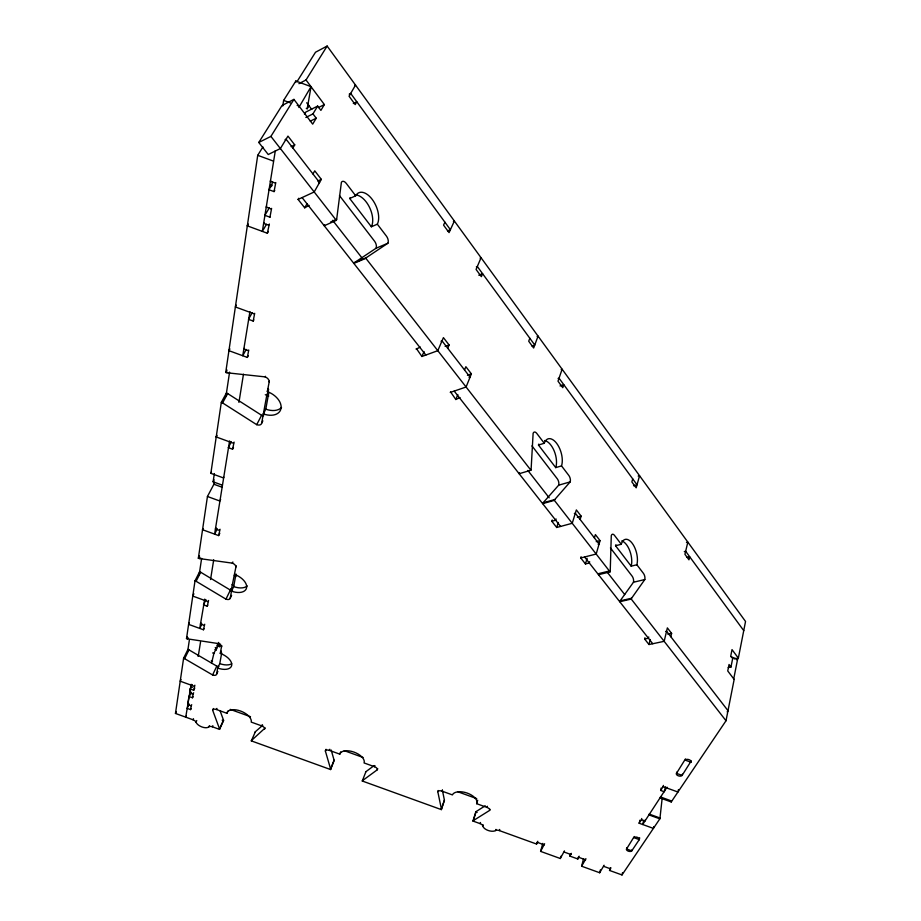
<?xml version="1.0" encoding="UTF-8"?>
<svg xmlns="http://www.w3.org/2000/svg" width="921" height="921" viewBox="0 0 921 921"><rect width="100%" height="100%" fill="white"/><g stroke="black" fill="none" stroke-linecap="round" stroke-linejoin="round"><path stroke-width="1.38" d="M610.243 570.778L598.685 573.61A4.582 2.337 76 0 1 598.5 574.704L610.07 571.872A4.605 2.314 76 0 0 610.243 570.778L611.279 535.642A4.536 2.245 75.4 0 1 614.48 535.366L621.272 544.288A15.703 7.69 75.8 0 1 632.14 543.183A15.703 7.69 75.8 0 1 636.872 564.769L643.468 573.415A4.455 2.164 76.2 0 1 644.804 579.551L631.599 598.224A4.536 2.233 76.7 0 0 631.253 599.064L619.752 601.724A4.513 2.245 76.8 0 1 620.098 600.883L633.464 582.245L644.804 579.551M610.116 868.123L609.552 870.449L621.997 874.95L659.839 818.838A3.868 0.668 -71.3 0 0 659.989 817.998L662.245 797.54M324.572 224.816A5.561 3.177 65.5 0 1 324.238 225.749L336.315 220.361A5.595 3.154 65.7 0 0 336.672 219.279L341.392 182.312A5.514 3.039 65.4 0 1 346.261 183.394L355.702 195.793A18.95 10.396 66.2 0 1 372.119 199.258A18.95 10.396 66.2 0 1 377.334 224.183L386.452 236.144A5.342 2.924 67.1 0 1 387.914 243.213L366.466 257.558L354.435 262.635A5.411 3.074 67 0 0 353.825 263.394L365.867 258.317A5.434 3.051 67.2 0 1 366.466 257.558M220.119 710.851L223.492 720.13A3.638 1.865 23.2 0 1 223.527 720.717L219.555 729.386L212.337 726.784A3.649 1.842 23.2 0 0 208.883 726.842A7.322 3.696 23.4 0 1 201.998 726.98A7.322 3.696 23.4 0 1 195.989 722.179A3.661 1.842 23.5 0 0 192.961 719.773L175.462 713.441L183.601 658.227L187.953 649.432A3.845 2.049 24.6 0 1 188.966 649.881L216.803 666.136A3.822 2.038 23.9 0 0 218.807 666.505M183.601 658.227A3.857 2.038 24.5 0 1 184.626 658.688L212.601 674.966A3.845 2.026 23.9 0 0 216.562 674.218L217.667 668.059A13.608 7.287 23.9 0 0 231.701 665.353A13.608 7.287 23.9 0 0 220.292 653.415L221.443 647.026A3.937 2.13 24.2 0 0 218.139 643.537L187.562 638.875A3.949 2.13 24.8 0 1 186.503 638.587L195.022 580.783L199.615 571.757A4.121 2.337 25.6 0 1 200.697 572.252L230.377 590.085A4.098 2.326 24.8 0 0 232.529 590.465M236.375 565.885L235.811 567.037A4.225 2.441 25.2 0 0 232.311 563.134L199.477 558.575A4.248 2.429 25.9 0 1 198.337 558.264L207.444 496.5L213.902 484.25L214.213 482.201M223.872 477.159L223.469 477.93L210.851 473.336L221.316 402.327L226.451 392.991A4.766 3.062 28.7 0 1 227.694 393.589L261.599 415.279A4.732 3.062 27.6 0 0 263.671 415.67M269.404 381.248L269.093 381.847A4.904 3.235 28.3 0 0 265.121 376.885L227.038 372.786A4.927 3.224 29.4 0 1 225.726 372.441L257.719 155.315L262.934 146.946M187.688 651.205L189.335 640.222M199.178 574.669L201.63 558.356M222.398 485.183L213.119 481.81L214.363 473.532M225.967 396.18L229.582 372.119M189.208 704.024L187.136 708.364L190.589 709.607L191.2 705.797L187.7 704.53L188.966 696.483L191.073 692.132L190.647 694.814M188.966 696.483L192.489 697.761L193.122 693.87L189.611 692.592L190.186 688.989L192.293 684.614M282.747 106.007L283.633 100.389L295.837 81.025L311.045 86.643L307.211 108.747L306.279 108.402M271.499 186.526L271.672 185.409A4.133 0.783 -71.8 0 1 272.581 182.082M198.429 655.107L200.548 641.937M210.552 579.528L213.718 559.761M238.942 402.408L243.466 374.214M190.186 688.989L193.698 690.266L194.872 685.212M189.335 622.884L188.598 624.369L203.449 629.757L204.715 624.231M205.982 599.767L203.46 604.832L207.248 606.214L208.549 600.48M202.839 529.149L202.539 529.725L218.622 535.585L220.05 529.253M231.344 441.792L228.247 447.629L232.541 449.195L234.118 442.103M229.26 350.084L228.926 350.671L247.335 357.417L248.751 350.038M252.124 312.841L248.474 319.322L253.194 321.061L254.68 313.324M247.68 225.277L247.323 225.864L267.343 233.232L269.335 224.01M269.404 207.686L264.88 215.33L269.934 217.183L271.603 208.388M270.774 184.661L271.741 185.006L268.92 189.714L274.055 191.603L275.77 182.542M295.606 82.43L295.837 81.025M298.841 107.492L311.045 86.643M211.531 663.27L213.902 653.415L216.504 647.97L215.261 647.521M214.915 649.455L216.17 649.915L216.504 647.97M218.749 643.307L216.17 649.915M216.665 645.805L219.474 646.669L219.923 644.147M195.022 580.783A4.133 2.326 25.5 0 1 196.104 581.278L225.967 599.145A4.11 2.326 24.8 0 0 230.215 598.201L231.482 591.155L233.704 586.596L235.983 574.002M231.102 590.902L235.96 566.772M221.316 402.327A4.789 3.051 28.6 0 1 222.571 402.914L256.706 424.673A4.755 3.051 27.5 0 0 261.656 423.211L266.825 395.074L268.471 390.688M268.817 392.45L265.789 409.166L263.337 413.886A16.889 11.017 27.7 0 0 281.009 408.475A16.889 11.017 27.7 0 0 267.343 391.609L269.197 381.858M217.667 668.059L219.774 663.627L221.696 652.954M733.669 679.191L737.594 659.229L731.113 656.869M671.225 801.961A3.949 0.702 -71.2 0 1 671.478 800.959L660.484 796.964A3.949 0.668 -71.1 0 0 660.23 797.977L671.225 801.961L726.013 720.752L734.164 679.422L727.74 670.948L729.041 664.502L730.963 667.046L728.212 667.587M734.267 658.918L738.354 658.112L745.538 621.468L327.139 46.05L315.512 52.232L296.919 81.796M730.963 667.046L732.667 658.527L730.756 655.971L732.022 649.627L738.354 658.112M691.187 760.976L682.127 775.39A3.039 1.681 13.6 0 1 678.34 775.827A3.039 1.681 13.6 0 1 676.498 773.341L676.762 772.12M678.455 789.573L677.937 792.025L663.12 786.649L660.633 790.425L664.329 791.772L665.399 786.902M685.477 758.904L676.498 773.341L682.127 775.39L682.392 774.158M667 787.179L642.697 824.514L643.606 820.53M660.633 790.425L661.174 787.996M653.795 826.598L653.403 828.393L639.128 823.224L639.404 822.027M663.12 786.649L663.385 785.429M639.669 837.822L639.266 839.607L631.771 850.843A2.798 1.439 14.7 0 1 628.329 851.154A2.798 1.439 14.7 0 1 626.556 848.955L626.833 847.781M645.299 819.782L645.034 820.991L641.442 819.69L639.128 823.224M632.036 849.669L631.771 850.843L626.556 848.955L634.258 836.51M639.681 820.83L639.819 820.231M641.442 819.69L641.718 818.493M621.997 874.95L622.527 872.624M670.833 636.745L671.616 633.406L667.368 627.903L664.168 641.327L648.983 644.527L644.654 639.036L644.965 637.769M609.552 870.449L610.876 867.697M583.523 858.74L581.635 866.224L599.686 872.751L604.084 865.233M599.686 872.751L600.388 869.861M648.752 636.964L648.43 638.23L644.654 639.036M648.983 644.527L650.226 639.496M581.635 866.224L585.917 858.66M570.56 853.825L569.961 856.127L577.835 858.982L579.125 856.208M577.835 858.982L578.273 857.244M569.961 856.127L571.239 853.353M542.791 843.383L540.592 851.384L560.302 858.51L560.901 856.208M560.302 858.51L564.446 850.9M540.592 851.384L544.61 843.717M485.24 805.794L476.145 811.551A3.615 1.854 17.8 0 0 475.777 811.977L472.957 821.048L480.129 823.639A3.615 1.842 17.7 0 1 482.788 825.907A7.253 3.696 17.5 0 0 488.084 830.443A7.253 3.696 17.5 0 0 495.602 830.546A3.615 1.842 17.3 0 1 499.366 830.592L536.563 844.05L537.047 842.324M536.563 844.05L537.806 841.264M632.715 478.885L631.864 481.936L636.192 487.842L639.554 475.708L638.172 476.099M594.402 537.91L595.38 534.583L600.055 540.65L596.186 554.039L580.748 557.965L585.457 563.951L589.302 562.984L589.67 561.729M585.457 563.951L587.126 558.299M499.366 830.592L499.712 829.453M580.748 557.965L581.116 556.71M495.602 830.546L495.935 829.407M472.957 821.048A3.626 1.854 17.8 0 1 473.325 820.611L489.627 810.411L489.972 809.26M580.138 519.467L581.151 516.151L576.35 509.923L572.229 523.289L556.71 527.48L551.817 521.263L552.22 520.008M489.627 810.411A3.684 1.9 17.7 0 0 487.013 807.429L487.359 806.278M482.788 825.907L483.134 824.779M480.129 823.639L480.474 822.499M473.325 820.611L476.145 811.551M487.013 807.429L476.629 803.676L477.7 800.234M556.71 527.48L558.299 522.46M556.077 518.949L555.674 520.215L551.817 521.263M374.145 765.581L365.925 771.66L362.275 781.008L441.355 809.617A3.638 1.854 18.6 0 0 441.424 809.075L444.394 800.061L442.402 790.287M441.355 809.617L444.325 800.602A3.615 1.865 18.6 0 0 444.394 800.061M441.424 809.075L437.797 791.657A3.684 1.911 18.6 0 1 442.011 791.139L442.391 789.999M437.797 791.657L438.177 790.517M362.275 781.008A3.626 1.854 20.1 0 1 362.598 780.559L377.322 769.76L377.737 768.644M377.322 769.76A3.684 1.911 20 0 0 374.49 766.709L374.916 765.581M529.817 338.249L528.712 341.242L533.662 348.011L538.048 336.107L537.104 336.441M262.75 725.276L255.405 731.677L251.318 740.875L330.593 769.553A3.638 1.854 20.9 0 0 330.604 768.989L325.355 750.96A3.684 1.911 21 0 1 329.384 750.385L339.791 754.149L340.666 751.916M330.604 768.989L334.081 760.147L331.192 750.039M330.593 769.553L334.07 760.7A3.626 1.865 20.9 0 0 334.081 760.147M329.384 750.385L329.822 749.268M325.355 750.96L326.022 749.291M460.005 397.55L455.826 399.507L450.519 391.839M464.529 369.966L465.865 366.708L471.379 373.857L466.095 387.004L450.265 392.45M455.826 399.507L457.829 394.556M447.71 348.207L449.08 344.961L443.415 337.616L437.809 350.682L421.91 356.485L416.396 348.529M251.318 740.875A3.649 1.854 22.3 0 1 251.583 740.403L265.202 727.912M421.91 356.485L424.063 351.58M264.718 729.018A3.696 1.911 22.4 0 0 261.691 725.875L262.163 724.781M420.356 347.067L416.131 349.151M219.555 729.386A3.661 1.854 23.1 0 0 219.509 728.81L223.492 720.13M219.509 728.81L212.624 710.16A3.719 1.911 23.3 0 1 216.458 709.515L226.9 713.291L227.901 711.093M212.337 726.784L212.843 725.69M216.458 709.515L216.965 708.41M208.883 726.842L209.389 725.76M444.912 222.203L443.554 225.115L449.068 232.622L454.364 221.017L453.397 221.42M212.624 710.16L213.396 708.525M195.989 722.179L196.749 720.556M192.961 719.773L193.479 718.691M216.562 674.218L217.08 673.113M217.344 672.56L217.863 671.455M220.292 653.415L221.362 651.193M212.601 674.966L216.803 666.136M186.261 716.078L185.743 717.16L191.165 684.303M191.2 705.797L191.718 704.703M219.474 646.669L220.603 644.297M190.589 709.607L191.108 708.525M221.443 647.026L221.973 645.909M187.7 704.53L188.218 703.437M193.122 693.87L193.652 692.776M218.139 643.537L218.68 642.421M192.489 697.761L193.019 696.667M189.611 692.592L190.14 691.498M193.698 690.266L194.757 688.079M175.462 713.441L176.371 711.565M230.215 598.201L230.768 597.061M231.044 596.497L231.597 595.357M225.967 599.145L230.377 590.085M181.023 679.56L180.217 681.195L194.343 686.318M203.449 629.757L204.001 628.64M200.985 622.872L200.433 624.001L204.163 625.347M184.626 658.688L188.966 649.881M201.941 623.943L199.742 628.41L204.75 599.099M232.311 563.134L232.875 561.983M207.248 606.214L207.801 605.085M186.503 638.587L187.331 636.918M187.562 638.875L188.114 637.758M193.905 593.838L192.765 596.083L207.985 601.62M218.622 535.585L219.797 533.282M196.104 581.278L200.697 572.252M199.477 558.575L200.064 557.435M216.009 527.791L215.422 528.942L219.463 530.404M217.344 528.769L214.605 534.122L229.594 440.917M198.337 558.264L199.512 555.985M220.626 499.47L219.831 501.012L207.444 496.5M261.656 423.211L262.278 422.025M262.577 421.438L262.888 420.851M256.706 424.673L261.599 415.279M202.539 529.725L203.138 528.585M268.368 388.489L267.815 389.548L268.575 389.825M267.343 391.609L268.575 389.249M232.541 449.195L233.474 447.445M213.119 481.81L214.133 479.899M265.121 376.885L265.444 376.298M210.851 473.336L211.473 472.174M233.497 443.266L216.216 436.957L216.527 436.37M216.216 436.957L217.057 435.403M247.335 357.417L248.313 355.644M222.571 402.914L227.694 393.589M244.134 348.345L243.812 348.932L248.428 350.636M246.206 349.45L242.741 355.725L249.936 311.586M253.194 321.061L253.862 319.875M225.726 372.441L226.048 371.854M226.704 370.679L227.026 370.092M227.038 372.786L227.36 372.199M309.053 205.395L304.713 207.824L298.093 199.431L298.784 198.245M228.926 350.671L229.928 348.909M304.713 207.824L307.073 203.668M312.967 173.965L314.752 170.846L321.337 179.365L314.199 191.959L298.093 199.431M236.386 305.196L235.373 306.958L254.346 313.911M267.343 233.232L268.379 231.447M269.934 217.183L270.279 216.596M266.491 224.321L262.347 231.39L275.344 150.607M263.959 222.755L263.613 223.343L268.644 225.196M327.139 46.05L306.014 79.977L324.365 104.568L320.899 110.382L317.664 106.076L312.967 113.893L316.225 118.21L312.691 124.139L293.937 99.387L282.01 105.512L258.778 142.467L268.253 154.521L280.375 148.546L287.962 136.112L294.732 144.885L292.878 147.982M274.055 191.603L274.757 190.428M266.699 206.223L266.169 207.11L271.258 208.986M247.323 225.864L248.382 224.102M270.613 180.631L270.256 181.23L275.425 183.129M307.211 108.747L309.18 105.512M304.471 114.285L305.83 112.051L317.664 106.076M258.778 142.467L270.912 136.389L293.937 99.387M737.088 660.023L737.594 659.229M727.187 711.875L727.993 710.667M570.203 481.867L558.656 485.194L543.079 502.82A4.732 2.498 74.4 0 0 542.665 503.649L554.373 500.356A4.755 2.475 74.4 0 1 554.787 499.527L570.203 481.867A4.674 2.395 74 0 0 568.821 475.455L561.534 465.899A16.52 8.496 73.4 0 0 556.652 443.335A16.52 8.496 73.4 0 0 544.276 443.254L538.474 445.05L555.743 467.615L561.534 465.899M354.435 262.635L376.033 248.256L387.914 243.213M298.922 83.673L306.014 79.977M354.792 85.457L355.529 85.089L349.059 96.21L355.207 104.603L356.807 101.794L353.319 103.532M318.459 107.55L324.365 104.568M349.22 94.149L350.682 93.412L450.404 229.709L447.514 230.906M305.841 117.474L312.967 113.893M310.285 121.169L316.225 118.21M285.073 139.693L286.074 139.198L319.564 182.496L318.551 182.968M291.117 146.669L294.732 144.885M317.722 181.057L321.337 179.365M377.334 224.183L371.37 226.773L349.727 198.499L355.702 195.793M330.639 221.973L336.672 219.279M480.106 258.11L481.061 257.73L476.065 269.439L481.361 276.657L482.592 273.71L478.782 275.206M476.353 266.871L477.32 266.491L534.767 345.018L531.924 346.02M441.032 341.231L442.022 340.862L470.067 377.115L469.077 377.46M445.131 346.411L449.08 344.961M467.431 375.227L471.379 373.857M561.188 369.54L562.132 369.229L557.999 381.19L562.777 387.706L563.802 384.702L560.037 385.945M558.091 378.496L559.035 378.186L637.033 484.791L633.567 485.758M544.276 443.254L536.77 433.4A4.778 2.487 72.9 0 0 533.121 433.319L531.129 469.134A4.847 2.567 73.4 0 1 530.91 470.228L519.145 473.728A4.824 2.579 73.4 0 0 519.375 472.634M543.079 502.82L554.787 499.527M574.359 513.515L575.326 513.25L599.099 543.977L598.132 544.23M577.294 517.199L581.151 516.151M596.209 541.652L600.055 540.65M636.872 564.769L631.184 566.162L615.562 545.739L621.272 544.288M686.467 542.457L687.837 542.112L684.925 554.315L688.954 559.807L689.679 556.745L686.951 557.401M684.291 551.587L685.661 551.253L743.754 630.643M620.098 600.883L631.599 598.224M665.618 631.449L666.574 631.242L728.016 710.69M667.84 634.212L671.616 633.406M261.691 725.875L251.249 722.11A12.998 6.7 22.9 0 0 240.473 711A12.998 6.7 22.9 0 0 226.9 713.291M374.49 766.709L364.083 762.945A12.917 6.712 20.5 0 0 354.055 752.123A12.917 6.712 20.5 0 0 339.791 754.149M442.011 791.139L452.407 794.904A12.894 6.7 18.1 0 1 467.338 793.131A12.894 6.7 18.1 0 1 476.629 803.676M222.18 720.222L223.527 720.717M475.777 811.977L477.113 812.46M537.484 842.416L544.288 844.868M564.136 852.052L570.939 854.515M578.825 857.37L585.629 859.823M603.808 866.396L610.6 868.86M230.641 588.749L231.931 589.21M217.011 643.86L218.265 644.32M212.647 652.954L213.902 653.415M659.989 817.998L649.19 814.083A3.868 0.645 -71.3 0 1 649.029 814.924L659.839 818.838M211.312 660.668L212.555 661.117M197.831 656.028L198.499 656.27M191.453 687.17L192.328 687.48M230.262 709.389L250.5 716.722M344.235 750.65L363.081 757.476M457.921 791.807L476.721 798.611M263.291 413.92L264.028 414.197M213.902 484.25L222.352 487.336M267.493 390.527L268.241 390.803M265.294 394.729L268.782 396.007M283.633 100.389L290.391 102.887M297.138 105.385L299.072 106.088M257.719 155.315L273.433 161.094M270.716 185.052L271.672 185.409M232.011 584.685L233.669 585.687M234.291 575.602L235.949 576.604M302.1 197.578L425.87 355.046M454.203 391.103L560.567 526.432M584.582 556.986L652.759 643.733M332.642 220.326L362.321 258.352M527.837 470.447L549.192 497.812M607.561 572.597L624.714 594.575M270.912 136.389L336.315 220.361M365.867 258.317L530.91 470.228M554.373 500.356L610.07 571.872M631.253 599.064L726.013 720.752M339.469 195.574L374.571 241.221A5.307 2.947 66.9 0 1 376.033 248.256M531.958 445.879L557.286 478.805A4.651 2.406 73.9 0 1 558.656 485.194M610.439 547.926L632.128 576.143A4.432 2.176 76.3 0 1 633.464 582.245M306.716 102.761L311.724 109.415M349.727 198.499A18.904 10.43 66.2 0 1 350.291 197.589M354.654 194.964A18.904 10.43 66.2 0 1 369.045 206.419A18.904 10.43 66.2 0 1 371.37 226.773M538.474 445.05A16.474 8.531 73.4 0 1 538.854 444.083M544.668 440.526A16.474 8.531 73.4 0 1 554.235 451.06A16.474 8.531 73.4 0 1 555.743 467.615M615.562 545.739A15.669 7.725 75.8 0 1 615.873 544.76M621.744 540.915A15.669 7.725 75.8 0 1 629.814 550.862A15.669 7.725 75.8 0 1 631.184 566.162M365.602 772.12A3.615 1.865 20.1 0 1 365.925 771.66M255.152 732.149A3.626 1.865 22.4 0 1 255.405 731.677M234.498 574.382A14.598 8.335 24.9 0 1 246.598 587.713A14.598 8.335 24.9 0 1 231.482 591.155M231.712 663.765A13.585 7.299 24 0 1 219.774 663.627M247.242 585.917A14.552 8.347 24.9 0 1 233.704 586.596M281.538 407.496A16.843 11.017 27.8 0 1 265.789 409.166M639.266 839.607L633.993 837.696A2.844 1.474 14.6 0 1 637.482 837.373A2.844 1.474 14.6 0 1 639.266 839.607M690.923 762.22L685.212 760.147A3.085 1.727 13.4 0 1 689.069 759.675A3.085 1.727 13.4 0 1 690.923 762.22"/></g></svg>
